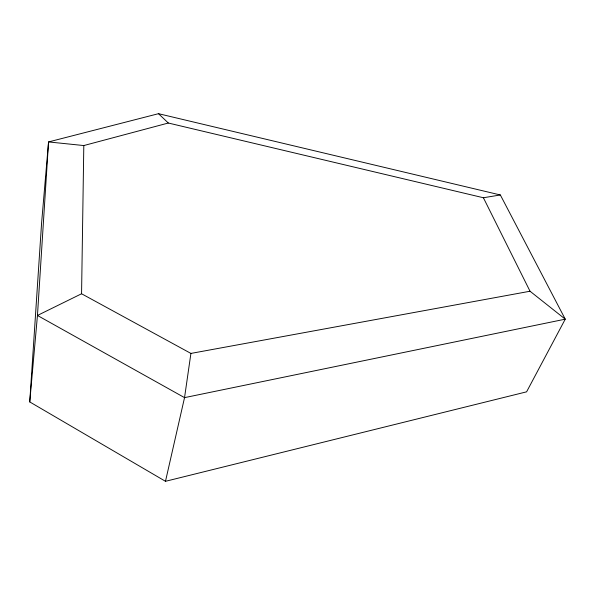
<?xml version="1.0" encoding="UTF-8"?>
<svg xmlns="http://www.w3.org/2000/svg" width="595" height="595" viewBox="0 0 595 595"><rect width="100%" height="100%" fill="white"/><g stroke="black" fill="none" stroke-linecap="round" stroke-linejoin="round"><path stroke-width="0.89" d="M83.806 145.552L48.552 141.93L37.455 315.454L184.539 397.639L565.25 319.165L530.033 291.23L190.913 353.423L81.567 293.766L83.806 145.552L168.318 123.024L483.393 197.748L500.35 194.974L565.25 319.165L526.59 391.837L165.484 481.31L29.75 401.923L41.598 222.909L48.552 141.93L158.501 113.69L500.35 194.974M29.75 401.923L37.455 315.454L81.567 293.766M190.913 353.423L184.539 397.639L165.484 481.31M158.501 113.69L168.318 123.024M483.393 197.748L530.033 291.23"/></g></svg>
